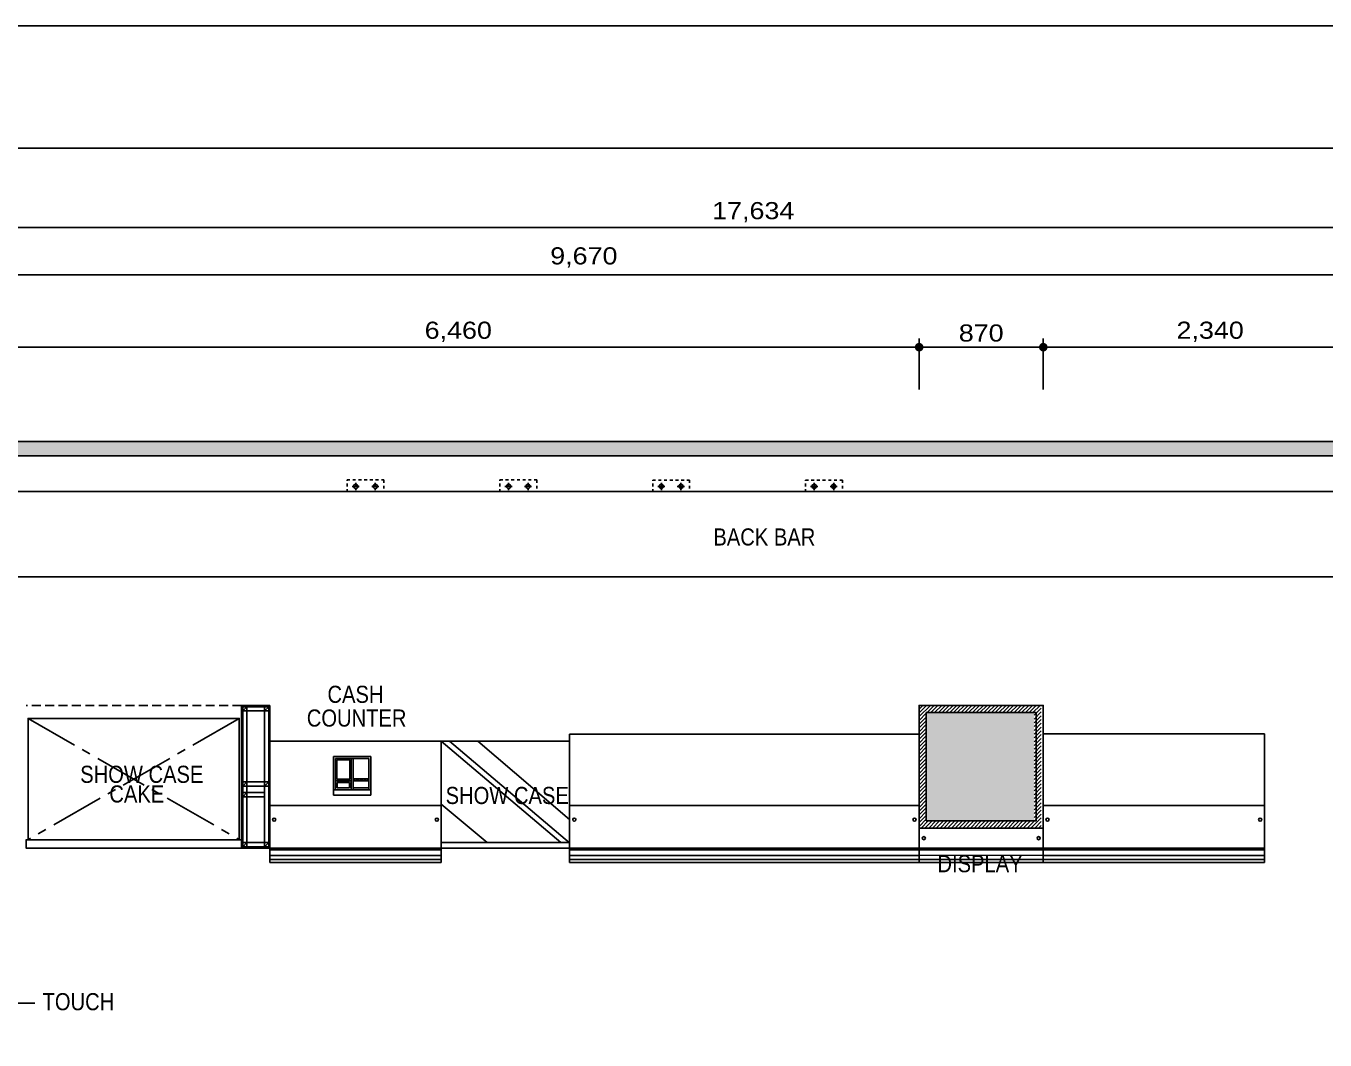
# Model space of a CAD drawing. Extents: x 700607 to 725777, y -92033 to -74213.
# Drawn here: x 708221 to 717326, y -81320 to -74213 of the extents above; entities that cross this region are included whole.
import ezdxf

# ---------------------------------------------------------------- set-up
doc = ezdxf.new("R2010")
doc.units = 0
doc.header["$MEASUREMENT"] = 0
for name, pattern in [('CENTER', [65, 60, -2, 1, -2]), ('CENTER2', [1.125, 0.75, -0.125, 0.125, -0.125]), ('HIDDEN', [2, 1, -1]), ('HIDDEN2', [0.1875, 0.125, -0.0625])]:
    doc.linetypes.add(name, pattern=pattern)
doc.layers.get('0').update_dxf_attribs({"linetype": 'CONTINUOUS'})
doc.layers.get('DEFPOINTS').update_dxf_attribs({"linetype": 'CONTINUOUS'})
for name, color, linetype in [('253dim', 253, 'CONTINUOUS'), ('C200-CEN', 2, 'CENTER'), ('DIM', 4, 'CONTINUOUS'), ('FURN', 7, 'CONTINUOUS'), ('KITCHEN', 7, 'CONTINUOUS'), ('TEXT', 7, 'CONTINUOUS'), ('WAL', 3, 'CONTINUOUS'), ('WALL', 2, 'CONTINUOUS'), ('마감선', 150, 'CONTINUOUS'), ('마감재', 9, 'CONTINUOUS'), ('자재선', 120, 'CONTINUOUS')]:
    doc.layers.add(name, color=color, linetype=linetype)
doc.styles.add('A3', font='', dxfattribs={"width": 0.9, "height": 100})
doc.styles.add('울릉도L', font='', dxfattribs={"width": 1.2})
doc.styles.get('A3').set_extended_font_data('HY울릉도L')
doc.styles.get('울릉도L').set_extended_font_data('HY울릉도L')
doc.dimstyles.new('CH60', dxfattribs={"dimscale": 60, "dimtxt": 2, "dimasz": 1, "dimexe": 1, "dimexo": 2, "dimgap": 0.6, "dimtad": 1, "dimdec": 0, "dimzin": 0, "dimdsep": 46, "dimlunit": 6, "dimtxsty": '울릉도L', "dimblk": 'DOT', "dimcen": 5, "dimclrd": 5, "dimclre": 5, "dimclrt": 7, "dimadec": 0, "dimazin": 0, "dimtfac": 1, "dimtdec": 0, "dimtix": 1, "dimtofl": 0, "dimtmove": 2, "dimatfit": 3, "dimldrblk": 'DOT', "dimfxl": 1, "dimtolj": 1, "dimtzin": 0, "dimarcsym": 0})

# ---------------------------------------------------------------- blocks, each defined once
blk = doc.blocks.new('A$C18613F73')
at = {"layer": 'C200-CEN', "color": 8, "linetype": 'Continuous'}
blk.add_circle((11, 11), 11, dxfattribs=at)
blk = doc.blocks.new('A$C6E217E67')
at = {"layer": 'KITCHEN', "color": 7}
for p, q in [((0, 270.7), (0, 0)), ((0, 270.7), (260.5, 270.7)), ((260.5, 270.7), (260.5, 0)), ((0, 0), (260.5, 0))]:
    blk.add_line(p, q, dxfattribs=at)
at = {"layer": 'KITCHEN', "color": 9}
for p, q in [((12.8, 257.9), (12.8, 38.4)), ((12.8, 257.9), (247.7, 257.9)), ((22.4, 248.3), (114.2, 248.3)), ((22.4, 248.3), (22.4, 112)), ((114.2, 248.3), (114.2, 112)), ((123.8, 257.9), (123.8, 38.4)), ((136.6, 257.9), (136.6, 38.4)), ((247.7, 257.9), (247.7, 38.4)), ((12.8, 102.4), (123.8, 102.4)), ((22.4, 112), (114.2, 112)), ((136.6, 115.2), (247.7, 115.2)), ((136.6, 102.4), (247.7, 102.4)), ((149.4, 115.2), (149.4, 102.4)), ((162.2, 115.2), (162.2, 102.4)), ((175, 115.2), (175, 102.4)), ((187.8, 115.2), (187.8, 102.4)), ((200.6, 115.2), (200.6, 102.4)), ((213.4, 115.2), (213.4, 102.4)), ((226.2, 115.2), (226.2, 102.4)), ((239, 115.2), (239, 102.4)), ((0, 38.4), (260.5, 38.4)), ((25.6, 89.6), (111, 89.6)), ((25.6, 89.6), (25.6, 51.2)), ((25.6, 51.2), (111, 51.2)), ((111, 89.6), (111, 51.2)), ((136.6, 51.2), (247.7, 51.2))]:
    blk.add_line(p, q, dxfattribs=at)
blk = doc.blocks.new('A$C01D239BE')
at = {"layer": 'DIM', "color": 2, "linetype": 'Continuous'}
blk.add_blockref('A$C6E217E67', (0, 0), dxfattribs=at)
blk = doc.blocks.new('_DOT')
at = {"color": 0, "linetype": 'ByBlock'}
blk.add_line((-0.5, 0), (-1, 0), dxfattribs=at)
at = {"color": 0, "linetype": 'ByBlock', "const_width": 0.5}
blk.add_lwpolyline([(-0.25, 0, 1), (0.25, 0, 1)], format="xyb", close=True, dxfattribs=at)
blk = doc.blocks.new('*D103')
at = {"layer": '253dim', "color": 5, "lineweight": -2, "transparency": 16777216}
for p, q in [((715351.1, -76761.5), (715351.1, -76404.2)), ((717630.6, -76464.2), (715411.1, -76464.2)), ((717690.6, -76761.6), (717690.6, -76404.2))]:
    blk.add_line(p, q, dxfattribs=at)
at = {"layer": 'DEFPOINTS', "color": 0, "transparency": 16777216}
for p in [(715351.1, -76464.2), (715351.1, -76881.5), (717690.6, -76881.6)]:
    blk.add_point(p, dxfattribs=at)
at = {"layer": '253dim', "color": 5, "lineweight": -2, "transparency": 16777216, "xscale": 60, "yscale": 60, "zscale": 60, "rotation": 180}
blk.add_blockref('_DOT', (715351.1, -76464.2), dxfattribs=at)
at = {"layer": '253dim', "color": 5, "lineweight": -2, "transparency": 16777216, "xscale": 60, "yscale": 60, "zscale": 60}
blk.add_blockref('_DOT', (717690.6, -76464.2), dxfattribs=at)
at = {"layer": '253dim', "color": 7, "transparency": 16777216, "insert": (716520.8, -76356.3), "char_height": 120, "attachment_point": 5, "style": '울릉도L'}
blk.add_mtext('\\A1;2,340', dxfattribs=at)
blk = doc.blocks.new('*D105')
at = {"layer": '253dim', "color": 5, "lineweight": -2, "transparency": 16777216}
for p, q in [((708021.1, -76761.5), (708021.1, -75896.5)), ((717690.6, -76761.5), (717690.6, -75896.5)), ((708081.1, -75956.5), (717630.6, -75956.5))]:
    blk.add_line(p, q, dxfattribs=at)
at = {"layer": 'DEFPOINTS', "color": 0, "transparency": 16777216}
for p in [(717690.6, -75956.5), (708021.1, -76881.5), (717690.6, -76881.5)]:
    blk.add_point(p, dxfattribs=at)
at = {"layer": '253dim', "color": 5, "lineweight": -2, "transparency": 16777216, "xscale": 60, "yscale": 60, "zscale": 60, "rotation": 180}
blk.add_blockref('_DOT', (708021.1, -75956.5), dxfattribs=at)
at = {"layer": '253dim', "color": 5, "lineweight": -2, "transparency": 16777216, "xscale": 60, "yscale": 60, "zscale": 60}
blk.add_blockref('_DOT', (717690.6, -75956.5), dxfattribs=at)
at = {"layer": '253dim', "color": 7, "transparency": 16777216, "insert": (712131.1, -75835.2), "char_height": 120, "attachment_point": 5, "style": '울릉도L'}
blk.add_mtext('\\A1;9,670', dxfattribs=at)
blk = doc.blocks.new('*D106')
at = {"layer": '253dim', "color": 5, "lineweight": -2, "transparency": 16777216}
for p, q in [((704501.1, -76761.5), (704501.1, -75566.2)), ((722135.6, -76761.5), (722135.6, -75566.2)), ((704561.1, -75626.2), (722075.6, -75626.2))]:
    blk.add_line(p, q, dxfattribs=at)
at = {"layer": 'DEFPOINTS', "color": 0, "transparency": 16777216}
for p in [(722135.6, -75626.2), (704501.1, -76881.5), (722135.6, -76881.5)]:
    blk.add_point(p, dxfattribs=at)
at = {"layer": '253dim', "color": 5, "lineweight": -2, "transparency": 16777216, "xscale": 60, "yscale": 60, "zscale": 60, "rotation": 180}
blk.add_blockref('_DOT', (704501.1, -75626.2), dxfattribs=at)
at = {"layer": '253dim', "color": 5, "lineweight": -2, "transparency": 16777216, "xscale": 60, "yscale": 60, "zscale": 60}
blk.add_blockref('_DOT', (722135.6, -75626.2), dxfattribs=at)
at = {"layer": '253dim', "color": 7, "transparency": 16777216, "insert": (713318.3, -75518.3), "char_height": 120, "attachment_point": 5, "style": '울릉도L'}
blk.add_mtext('\\A1;17,634', dxfattribs=at)
blk = doc.blocks.new('*D107')
at = {"layer": '253dim', "color": 5, "lineweight": -2, "transparency": 16777216}
for p, q in [((714481.1, -76761.5), (714481.1, -76404.2)), ((715291.1, -76464.2), (714541.1, -76464.2)), ((715351.1, -76761.5), (715351.1, -76404.2))]:
    blk.add_line(p, q, dxfattribs=at)
at = {"layer": 'DEFPOINTS', "color": 0, "transparency": 16777216}
for p in [(714481.1, -76464.2), (714481.1, -76881.5), (715351.1, -76881.5)]:
    blk.add_point(p, dxfattribs=at)
at = {"layer": '253dim', "color": 5, "lineweight": -2, "transparency": 16777216, "xscale": 60, "yscale": 60, "zscale": 60, "rotation": 180}
blk.add_blockref('_DOT', (714481.1, -76464.2), dxfattribs=at)
at = {"layer": '253dim', "color": 5, "lineweight": -2, "transparency": 16777216, "xscale": 60, "yscale": 60, "zscale": 60}
blk.add_blockref('_DOT', (715351.1, -76464.2), dxfattribs=at)
at = {"layer": '253dim', "color": 7, "transparency": 16777216, "insert": (714916.1, -76365.6), "char_height": 120, "attachment_point": 5, "style": '울릉도L'}
blk.add_mtext('\\A1;870', dxfattribs=at)
blk = doc.blocks.new('*D111')
at = {"layer": '253dim', "color": 5, "lineweight": -2, "transparency": 16777216}
for p, q in [((708021.1, -76761.5), (708021.1, -76404.2)), ((714421.1, -76464.2), (708081.1, -76464.2)), ((714481.1, -76761.5), (714481.1, -76404.2))]:
    blk.add_line(p, q, dxfattribs=at)
at = {"layer": 'DEFPOINTS', "color": 0, "transparency": 16777216}
for p in [(708021.1, -76464.2), (708021.1, -76881.5), (714481.1, -76881.5)]:
    blk.add_point(p, dxfattribs=at)
at = {"layer": '253dim', "color": 5, "lineweight": -2, "transparency": 16777216, "xscale": 60, "yscale": 60, "zscale": 60, "rotation": 180}
blk.add_blockref('_DOT', (708021.1, -76464.2), dxfattribs=at)
at = {"layer": '253dim', "color": 5, "lineweight": -2, "transparency": 16777216, "xscale": 60, "yscale": 60, "zscale": 60}
blk.add_blockref('_DOT', (714481.1, -76464.2), dxfattribs=at)
at = {"layer": '253dim', "color": 7, "transparency": 16777216, "insert": (711251.1, -76356.4), "char_height": 120, "attachment_point": 5, "style": '울릉도L'}
blk.add_mtext('\\A1;6,460', dxfattribs=at)
blk = doc.blocks.new('A$C18A84D35')
at = {"color": 1, "linetype": 'HIDDEN', "ltscale": 20}
for p, q in [((50, 0.1), (50, 85.1)), ((1121, 0.1), (1121, 85.1)), ((2192, 0), (2192, 85)), ((2252.6, 20.3), (2252.6, 70.3)), ((2389.4, 20.3), (2389.4, 70.3)), ((3263, 0), (3263, 85)), ((3298.6, 45.3), (3348.6, 45.3)), ((3323.6, 20.3), (3323.6, 70.3)), ((3485.4, 45.3), (3435.4, 45.3)), ((3460.4, 20.3), (3460.4, 70.3))]:
    blk.add_line(p, q, dxfattribs=at)
for points in [[(308, 85.1), (308, 0.1), (50, 0.1)], [(1379, 85.1), (1379, 0.1), (1121, 0.1)], [(2450, 85), (2450, 0), (2192, 0)], [(3521, 85), (3521, 0), (3263, 0)]]:
    blk.add_lwpolyline(points, dxfattribs=at)
for centre in [(3323.6, 45.3), (3460.4, 45.3)]:
    blk.add_circle(centre, 15, dxfattribs=at)
at = {"layer": 'WAL', "color": 8}
for points in [[(0, 85.1), (0, 80.1), (956, 80.1), (956, 85.1)], [(1071, 85.1), (1071, 80.1), (2027, 80), (2027, 85)], [(2142, 85), (2142, 80), (3098, 80), (3098, 85)], [(3213, 85), (3213, 80), (4169, 80), (4169, 85)]]:
    blk.add_lwpolyline(points, dxfattribs=at)
at = {"layer": '마감재', "color": 1, "linetype": 'CENTER', "ltscale": 20}
for p, q in [((85.6, 45.4), (135.6, 45.4)), ((110.6, 20.4), (110.6, 70.4)), ((272.4, 45.4), (222.4, 45.4)), ((247.4, 20.4), (247.4, 70.4)), ((1156.6, 45.3), (1206.6, 45.3)), ((1181.6, 20.3), (1181.6, 70.3)), ((1343.4, 45.3), (1293.4, 45.3)), ((1318.4, 20.3), (1318.4, 70.3)), ((2227.6, 45.3), (2277.6, 45.3)), ((2414.4, 45.3), (2364.4, 45.3)), ((3298.6, 45.3), (3348.6, 45.3)), ((3485.4, 45.3), (3435.4, 45.3))]:
    blk.add_line(p, q, dxfattribs=at)
at = {"layer": '마감재', "color": 1}
for centre in [(110.6, 45.4), (247.4, 45.4), (1181.6, 45.3), (1318.4, 45.3), (2252.6, 45.3), (2389.4, 45.3), (3323.6, 45.3), (3460.4, 45.3)]:
    blk.add_circle(centre, 15, dxfattribs=at)

msp = doc.modelspace()

# ---------------------------------------------------------------- hatches: boundary and pattern name
at = {"layer": 'WALL', "linetype": 'Continuous'}
for points in [[(709962.7, -77124.9), (704401.1, -77124.9), (704401.1, -77224.9), (704501.1, -77224.9), (709962.7, -77224.9)], [(713396.9, -77124.9), (709962.7, -77124.9), (709962.7, -77224.9), (713396.9, -77224.9)], [(716956.3, -77224.9), (716956.3, -77124.9), (713396.9, -77124.9), (713396.9, -77224.9)], [(722235.6, -77124.9), (716850.8, -77124.9), (716850.8, -77224.9), (722135.6, -77224.9), (722135.6, -78784.9), (722235.6, -78784.9)], [(715286.1, -79024.9), (714531.1, -79024.9), (714531.1, -79784.9), (715286.1, -79784.9)]]:
    msp.add_hatch(color=9, dxfattribs=at).paths.add_polyline_path(points)
h = msp.add_hatch(dxfattribs=at)
h.set_pattern_fill('ANSI31', color=8, scale=150, style=0)
h.set_pattern_definition([(45, (669661.592, -80995.892), (-13.258252, 13.258252), [])])
h.paths.add_polyline_path([(715336.1, -78974.9), (714481.1, -78974.9), (714481.1, -79227.4), (714531.1, -79227.4), (714531.1, -79024.9), (715286.1, -79024.9), (715286.1, -79227.4), (715336.1, -79227.4)])
h.paths.add_polyline_path([(715336.1, -79227.4), (715286.1, -79227.4), (715286.1, -79527.4), (715336.1, -79527.4)])
h.paths.add_polyline_path([(714531.1, -79227.4), (714481.1, -79227.4), (714481.1, -79527.4), (714531.1, -79527.4)])
h.paths.add_polyline_path([(714531.1, -79527.4), (714481.1, -79527.4), (714481.1, -79834.9), (715336.1, -79834.9), (715336.1, -79527.4), (715286.1, -79527.4), (715286.1, -79784.9), (714531.1, -79784.9)])

# ---------------------------------------------------------------- linework, layer by layer
at = {"color": 2}
msp.add_lwpolyline([(700996.6, -75069.7), (724491.4, -75069.7), (724491.4, -91852.9), (700996.6, -91852.9)], close=True, dxfattribs=at)
at = {"layer": 'C200-CEN', "color": 6, "linetype": 'HIDDEN2', "ltscale": 500}
msp.add_line((709731.1, -78974.9), (708221.4, -78974.9), dxfattribs=at)
at = {"layer": 'C200-CEN', "color": 6, "linetype": 'Continuous'}
for p, q in [((709931.3, -79974.4), (709931.2, -78974.9)), ((709931.3, -79974.4), (709931.2, -78974.9)), ((712031.2, -80075.4), (712031.2, -79683.8))]:
    msp.add_line(p, q, dxfattribs=at)
at = {"layer": 'C200-CEN', "color": 1, "linetype": 'CENTER2', "ltscale": 500}
for p, q in [((709716.2, -79065.9), (708236.2, -79915.9)), ((708236.2, -79065.9), (709716.2, -79915.9))]:
    msp.add_line(p, q, dxfattribs=at)
at = {"layer": 'C200-CEN', "color": 3, "linetype": 'Continuous'}
msp.add_line((711131.2, -79225.4), (709931.2, -79225.4), dxfattribs=at)
at = {"layer": 'C200-CEN', "color": 9, "linetype": 'Continuous'}
for p, q in [((711131.2, -79986.5), (709931.2, -79986.5)), ((711131.2, -80026.7), (709931.2, -80026.7)), ((714481.1, -79986.5), (712031.2, -79986.5)), ((714481.1, -80026.7), (712031.2, -80026.7)), ((714481.1, -79986.5), (713709.3, -79986.5)), ((714481.1, -80026.7), (713709.3, -80026.7)), ((716901.1, -79986.5), (715351.1, -79986.5)), ((716901.1, -80026.7), (715351.1, -80026.7)), ((711131.2, -80055.7), (709931.2, -80055.7)), ((714481.1, -80055.7), (712031.2, -80055.7)), ((714481.1, -80055.7), (713709.3, -80055.7)), ((716901.1, -80055.7), (715351.1, -80055.7))]:
    msp.add_line(p, q, dxfattribs=at)
at = {"layer": 'C200-CEN', "color": 6, "linetype": 'Continuous'}
msp.add_lwpolyline([(709931.2, -79174.9), (709931.2, -79974.9), (709731.2, -79974.9), (709731.1, -78974.9), (709931.2, -78974.9)], dxfattribs=at)
at = {"layer": 'C200-CEN', "color": 4, "linetype": 'Continuous', "ltscale": 80}
msp.add_lwpolyline([(708236.2, -79915.9), (709716.2, -79915.9), (709716.2, -79065.9), (708236.2, -79065.9)], close=True, dxfattribs=at)
at = {"layer": 'DEFPOINTS', "color": 8}
for p, q in [((700607.2, -74212.9), (725776.6, -74212.9)), ((700607.2, -74212.9), (725776.6, -74212.9)), ((700607.2, -74212.9), (725776.6, -74212.9)), ((700607.2, -74212.9), (725776.6, -74212.9)), ((725776.6, -74212.9), (700607.2, -74212.9))]:
    msp.add_line(p, q, dxfattribs=at)
at = {"layer": 'DEFPOINTS', "color": 9, "linetype": 'Continuous'}
msp.add_line((725776.6, -74212.9), (700607.2, -74212.9), dxfattribs=at)
at = {"layer": 'FURN', "color": 3, "linetype": 'Continuous'}
for p, q in [((709931.2, -79724.9, 0), (709931.2, -78974.9, 0)), ((714481.1, -79175.4), (712031.2, -79175.4)), ((712031.2, -79225.4), (712031.2, -79175.4)), ((714481.1, -79175.4), (713709.3, -79175.4)), ((716901.1, -79174.4), (715351.1, -79174.4)), ((711131.2, -79675.4, 0), (709931.2, -79675.4, 0)), ((714481.1, -79675.4), (712031.2, -79675.4)), ((714481.1, -79675.4), (713709.3, -79675.4)), ((716901.1, -79675.4), (715351.1, -79675.4)), ((712031.2, -79975.4), (709931.2, -79975.4)), ((714481.1, -79975.4), (712031.2, -79975.4)), ((714481.1, -79975.4), (713709.3, -79975.4)), ((716901.1, -79975.4), (715351.1, -79975.4))]:
    msp.add_line(p, q, dxfattribs=at)
at = {"layer": 'FURN', "color": 8, "linetype": 'Continuous'}
for p, q in [((711131.2, -79225.4), (711969.6, -79935.4)), ((711190.6, -79225.4), (712031.2, -79937.9)), ((711387.4, -79225.4), (712031.2, -79773.8)), ((711131.2, -79666.6), (711453.7, -79935.4)), ((711131.2, -79830.4), (711131.2, -79790.4)), ((712031.2, -79790.4), (712031.2, -79830.4)), ((711131.2, -79935.4), (712031.2, -79935.4))]:
    msp.add_line(p, q, dxfattribs=at)
at = {"layer": 'FURN', "color": 6, "linetype": 'Continuous'}
for p, q in [((709931.2, -79825.3), (709931.2, -79425.3)), ((711131.2, -80075.4, 0), (711131.2, -79675.4, 0)), ((711131.2, -79790.4), (711131.2, -79920.4)), ((712031.2, -79792.9), (712031.2, -79920.4)), ((709931.3, -79974.8), (709931.3, -80075.4)), ((709931.2, -80075.4), (711131.2, -80075.4, 0)), ((712031.2, -80075.4), (714481.1, -80075.4, 0)), ((713709.3, -80075.4), (714481.1, -80075.4, 0)), ((715351.1, -80075.4, 0), (716901.1, -80075.4, 0))]:
    msp.add_line(p, q, dxfattribs=at)
msp.add_lwpolyline([(712031.2, -79225.4), (711131.2, -79225.4), (711131.2, -79975.4), (712031.2, -79975.4)], close=True, dxfattribs=at)
at = {"layer": 'WAL', "color": 2, "linetype": 'Continuous'}
for p, q in [((704401.1, -77124.9), (722235.6, -77124.9)), ((704401.1, -77224.9), (722135.6, -77224.9))]:
    msp.add_line(p, q, dxfattribs=at)
at = {"layer": 'WAL', "color": 6, "linetype": 'Continuous'}
for p, q in [((708020.7, -77474.9), (717690.6, -77474.9)), ((708020.7, -78074.9), (717690.6, -78074.9))]:
    msp.add_line(p, q, dxfattribs=at)
at = {"layer": 'WAL', "color": 3, "linetype": 'Continuous'}
msp.add_lwpolyline([(714481.1, -79975.4), (714481.1, -78974.9), (715351.1, -78974.9), (715351.1, -79975.4), (714481.1, -79975.4)], dxfattribs=at)
at = {"layer": 'WAL', "color": 2, "linetype": 'Continuous'}
msp.add_lwpolyline([(714531.1, -79784.9), (714531.1, -79024.9), (715301.1, -79024.9), (715301.1, -79784.9)], close=True, dxfattribs=at)
at = {"layer": 'WALL', "color": 3, "linetype": 'Continuous'}
for p, q in [((714481.1, -79174.4), (714481.1, -80075.4)), ((716901.1, -80075.4), (716901.1, -79174.4)), ((714481.1, -79834.9), (715351.1, -79834.9)), ((714531.1, -79784.9), (715301.1, -79784.9)), ((715351.1, -79834.9), (715351.1, -79975.4)), ((715351.1, -79975.4), (715351.1, -79905.1)), ((715351.1, -79975.4), (715351.1, -80075.4, 0))]:
    msp.add_line(p, q, dxfattribs=at)
at = {"layer": 'WALL', "color": 9, "linetype": 'Continuous'}
for p, q in [((714481.1, -79986.5), (715351.1, -79986.5, 0)), ((715351.1, -80025.4, 0), (714481.1, -80026.7)), ((714481.1, -80055.7), (715351.1, -80055.7))]:
    msp.add_line(p, q, dxfattribs=at)
at = {"layer": 'WALL', "color": 6, "linetype": 'Continuous'}
msp.add_line((715351.1, -80075.4, 0), (714481.1, -80075.4, 0), dxfattribs=at)
at = {"layer": 'WALL', "color": 1, "linetype": 'Continuous'}
msp.add_line((708283.6, -81061.7), (708027.9, -81061.7), dxfattribs=at)
at = {"layer": '마감선', "color": 6}
msp.add_line((709731.1, -78974.9), (709931.2, -78974.9), dxfattribs=at)
at = {"layer": '마감선', "color": 8}
for p, q in [((709740.1, -79965.9), (709740.1, -78974.9)), ((709770.1, -79965.9), (709770.1, -79013.9)), ((709770.2, -78983.9), (709892.2, -78983.9)), ((709770.2, -79013.9), (709892.2, -79013.9)), ((709770.2, -79013.9), (709892.2, -79013.9)), ((709770.2, -79013.9), (709892.2, -79013.9)), ((709892.2, -79015.1), (709892.2, -79965.9)), ((709922.2, -78974.9), (709922.2, -79974.9)), ((709931.2, -78974.9), (709931.2, -79974.9)), ((709931.2, -78974.9), (709931.2, -79974.9)), ((709931.2, -78974.9), (709931.2, -79974.9)), ((709931.2, -78974.9), (709931.2, -79974.9)), ((709770.2, -79510.9), (709892.2, -79510.9)), ((709770.2, -79540.9), (709892.2, -79540.9)), ((709770.2, -79540.9), (709892.2, -79540.9)), ((709770.2, -79540.9), (709892.2, -79540.9)), ((709770.2, -79540.9), (709892.2, -79540.9)), ((709770.2, -79585.9), (709892.2, -79585.9)), ((709770.2, -79615.9), (709892.2, -79615.9)), ((709770.2, -79615.9), (709892.2, -79615.9)), ((709770.2, -79615.9), (709892.2, -79615.9)), ((709765.2, -79935.9), (709892.2, -79935.9)), ((709731.2, -79965.9), (709931.2, -79965.9)), ((709731.2, -79974.9), (709931.2, -79974.9)), ((709736.1, -79965.9), (709892.2, -79965.9))]:
    msp.add_line(p, q, dxfattribs=at)
at = {"layer": '자재선', "color": 8}
for p, q in [((709731.2, -79974.9), (709731.1, -78974.9)), ((709770.1, -78983.9), (709740.1, -79013.9)), ((709922.2, -78983.9), (709892.2, -79013.9)), ((709770.1, -79510.9), (709740.1, -79540.9)), ((709922.2, -79510.9), (709892.2, -79540.9)), ((709922.2, -79511.4), (709892.2, -79541.4)), ((709770.1, -79585.9), (709740.1, -79615.9)), ((708221.2, -79915.9), (709731.1, -79915.9)), ((709731.1, -79915.9), (709740.1, -79915.9)), ((709770.1, -79935.9), (709740.1, -79965.9)), ((709922.2, -79935.9), (709892.2, -79965.9)), ((709922.2, -79936.4), (709892.2, -79966.4))]:
    msp.add_line(p, q, dxfattribs=at)
at = {"layer": '자재선', "color": 6}
msp.add_line((709731.1, -78974.9), (709931.1, -78974.9), dxfattribs=at)
at = {"layer": '자재선', "color": 7}
msp.add_line((709731.2, -79974.9), (708221.4, -79974.9), dxfattribs=at)
at = {"layer": '자재선', "color": 8}
for points in [[(709770.1, -79013.9), (709740.1, -79013.9), (709740.1, -78983.9), (709770.1, -78983.9)], [(709922.2, -79013.9), (709892.2, -79013.9), (709892.2, -78983.9), (709922.2, -78983.9)], [(709770.1, -79540.9), (709740.1, -79540.9), (709740.1, -79510.9), (709770.1, -79510.9)], [(709922.2, -79540.9), (709892.2, -79540.9), (709892.2, -79510.9), (709922.2, -79510.9)], [(709922.2, -79541.4), (709892.2, -79541.4), (709892.2, -79511.4), (709922.2, -79511.4)], [(709770.1, -79615.9), (709740.1, -79615.9), (709740.1, -79585.9), (709770.1, -79585.9)], [(709770.1, -79965.9), (709740.1, -79965.9), (709740.1, -79935.9), (709770.1, -79935.9)], [(709922.2, -79965.9), (709892.2, -79965.9), (709892.2, -79935.9), (709922.2, -79935.9)], [(709922.2, -79966.4), (709892.2, -79966.4), (709892.2, -79936.4), (709922.2, -79936.4)]]:
    msp.add_lwpolyline(points, close=True, dxfattribs=at)
at = {"layer": '자재선', "color": 7}
msp.add_lwpolyline([(708221.4, -79915.9), (709731.2, -79915.9), (709731.2, -79974.9), (708221.4, -79974.9)], close=True, dxfattribs=at)

# ---------------------------------------------------------------- block references
at = {"layer": 'C200-CEN', "color": 6, "linetype": 'Continuous', "rotation": 180}
msp.add_blockref('A$C18A84D35', (713992.8, -77395), dxfattribs=at)
at = {"layer": 'FURN', "color": 8, "linetype": 'Continuous'}
msp.add_blockref('A$C18613F73', (709949.8, -79786.3, 0), dxfattribs=at)
at = {"layer": 'FURN', "color": 8, "linetype": 'Continuous', "extrusion": (0, 0, -1), "zscale": -1}
msp.add_blockref('A$C18613F73', (-711112.1, -79786.3, 0), dxfattribs=at)
at = {"layer": 'FURN', "color": 8, "linetype": 'Continuous', "extrusion": (0, 0, -1), "xscale": -1, "zscale": -1}
msp.add_blockref('A$C18613F73', (-712053.1, -79786.3), dxfattribs=at)
at = {"layer": 'FURN', "color": 8, "linetype": 'Continuous', "extrusion": (0, 0, -1), "zscale": -1}
for p, rotation in [((-714459.2, -79786.3), 8.121503469737946e-11), ((-716882, -79786.3), 1.334932164809288e-11), ((-715329.2, -79916.1), 8.121503469737946e-11)]:
    msp.add_blockref('A$C18613F73', p, dxfattribs=dict(at, rotation=rotation))
at = {"layer": 'FURN', "color": 8, "linetype": 'Continuous', "extrusion": (0, 0, -1), "xscale": -1, "zscale": -1}
for p, rotation in [((-715369.6, -79786.3), 1.06634701069197e-10), ((-714503, -79916.1), 359.9999999999188)]:
    msp.add_blockref('A$C18613F73', p, dxfattribs=dict(at, rotation=rotation))
at = {"layer": 'WALL', "color": 9, "linetype": 'Continuous'}
msp.add_blockref('A$C01D239BE', (710377.2, -79604.8), dxfattribs=at)

# ---------------------------------------------------------------- texts
at = {"layer": 'TEXT', "style": 'A3', "width": 0.9}
for s, p in [('BACK BAR', (713039, -77854.2)), ('CASH', (710334.3, -78957.1, 0)), ('COUNTER', (710189.4, -79123.4, 0)), ('SHOW CASE', (708601.3, -79517.7)), ('CAKE', (708805.6, -79655.6)), ('SHOW CASE', (711162.4, -79666.1)), ('DISPLAY', (714609.3, -80144.2))]:
    msp.add_text(s, height=120, dxfattribs=at).set_placement(p)
msp.add_text('TOUCH', height=120, rotation=360, dxfattribs=at).set_placement((708337.5, -81111.4))

# ---------------------------------------------------------------- dimensions: what is measured, and where the dimension line sits
at = {"layer": '253dim'}
for base, p1, p2, picture, middle in [((722135.5609, -75626.2464), (704501.0713, -76881.4582), (722135.5609, -76881.4582), '*D106', (713318.3161, -75518.2789)), ((708021.1, -76464.2), (714481.1, -76881.5), (708021.1, -76881.5), '*D111', (711251.1, -76356.4)), ((714481.1, -76464.2), (715351.1, -76881.5), (714481.1, -76881.5), '*D107', (714916.1, -76365.6)), ((715351.0713, -76464.2458), (717690.5788, -76881.5802), (715351.0713, -76881.4582), '*D103', (716520.8251, -76356.2784))]:
    dim = msp.add_linear_dim(base=base, p1=p1, p2=p2, dimstyle='CH60', dxfattribs=at)
    dim.commit()
    dim.dimension.update_dxf_attribs({"geometry": picture, "text_midpoint": middle})
dim = msp.add_linear_dim(base=(717690.5713286, -75956.4948719), p1=(708021.0713286, -76881.4581633), p2=(717690.5713286, -76881.4581633), dimstyle='CH60', dxfattribs=at)
dim.commit()
dim.dimension.update_dxf_attribs({"geometry": '*D105', "text_midpoint": (712131.0713286, -75835.1782513), "dimtype": 160})

doc.saveas('drawing.dxf')
